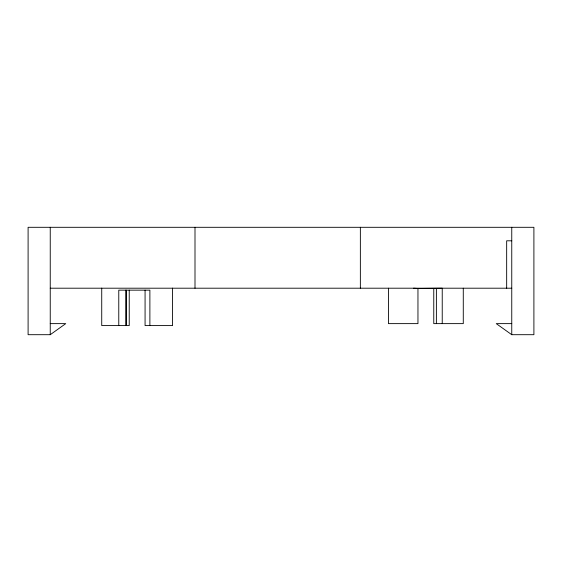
<?xml version="1.0" encoding="UTF-8"?>
<svg xmlns="http://www.w3.org/2000/svg" width="562" height="562" viewBox="0 0 562 562"><rect width="100%" height="100%" fill="white"/><g stroke="black" fill="none" stroke-linecap="round" stroke-linejoin="round"><path stroke-width="0.84" d="M511.757 323.628L496.253 323.628L511.757 334.699L533.9 334.699L533.9 227.301L28.1 227.301L28.1 334.699L50.243 334.699L65.747 323.628L50.243 323.628M417.903 288.475L442.231 288.201L442.231 323.628M511.757 240.803L506.664 240.803L506.664 288.201M50.243 288.201L511.757 288.201M413.569 288.201L417.959 288.475L417.959 323.628L388.447 323.628L388.447 288.201M511.757 227.301L511.757 334.699M463.278 288.201L463.278 323.628L433.766 323.628L433.766 288.475M436.386 288.475L436.386 323.628M360.361 227.301L360.361 288.201M195 227.301L195 288.201M172.576 288.116L172.576 325.588L145.073 325.588L145.073 290.154M149.885 325.588L149.885 290.154L118.772 290.154L118.772 325.588M129.232 290.154L129.232 325.588L101.729 325.588L101.729 288.116M126.548 290.154L126.548 325.588M125.726 290.154L125.726 325.588M50.243 227.301L50.243 334.699"/></g></svg>
